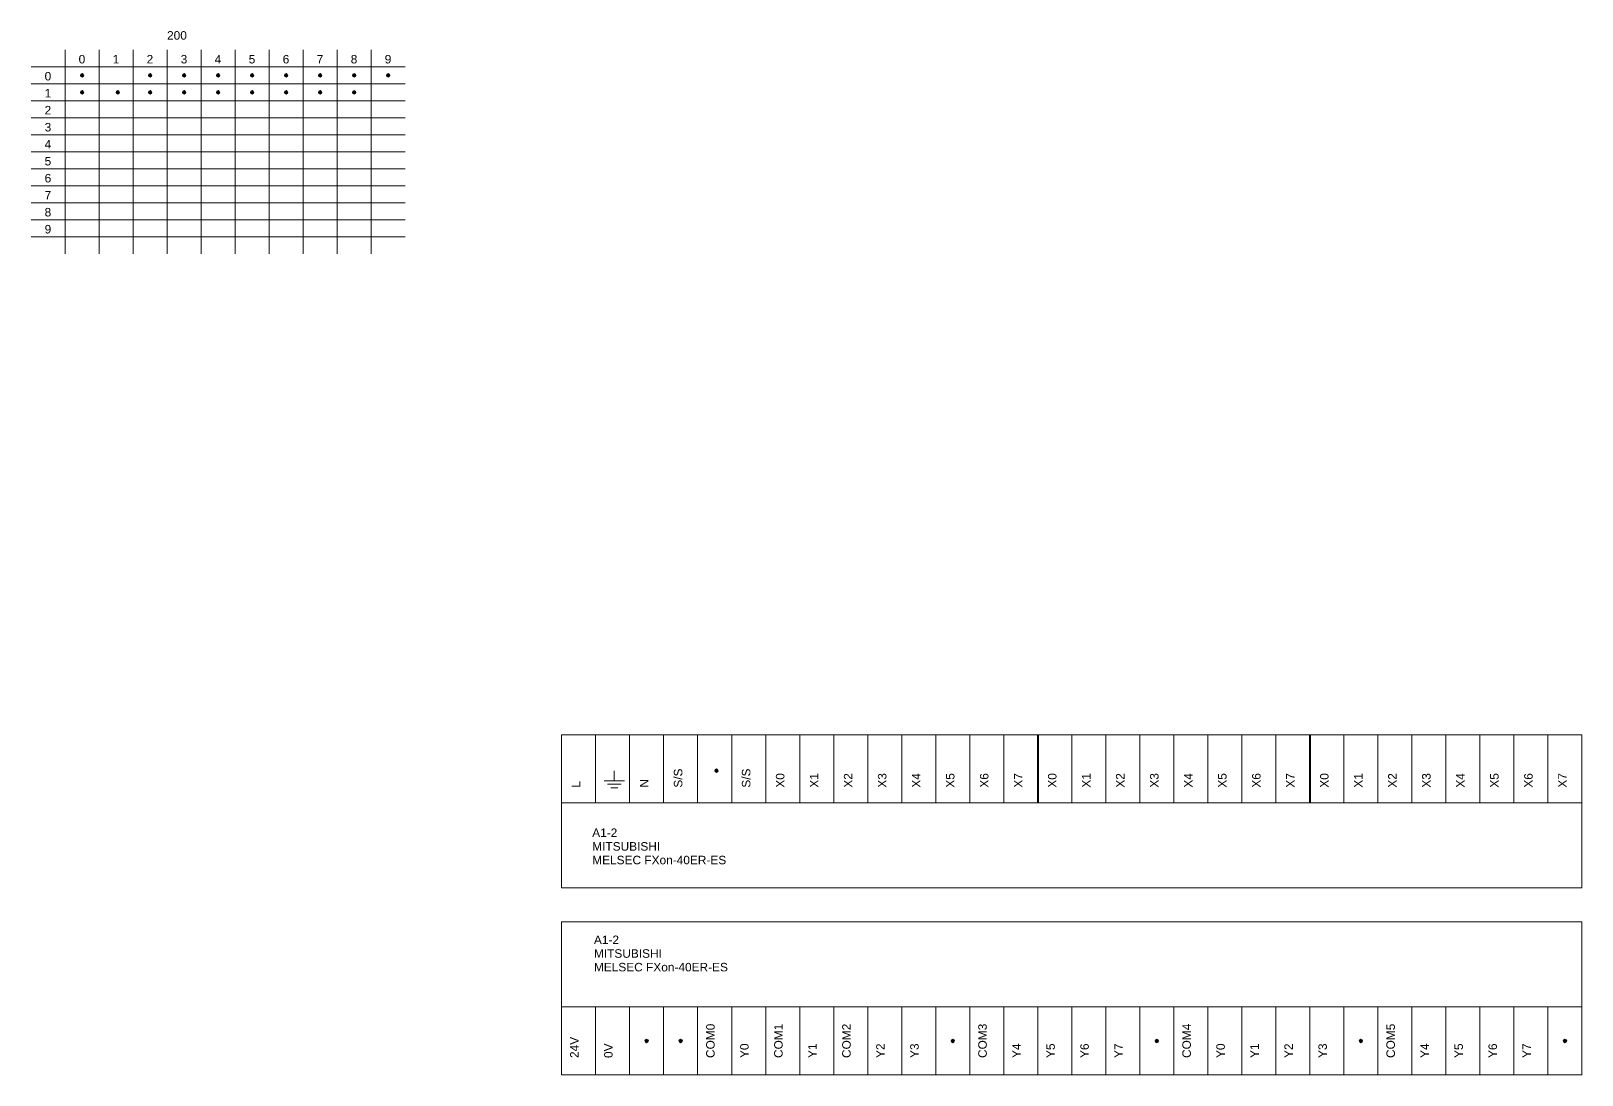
# Model space of a CAD drawing. Header units: millimetres. Extents: x 598 to 4132, y 1883 to 3415.
# Drawn here: x 598 to 1054, y 1883 to 2190 of the extents above; entities that cross this region are included whole.
import ezdxf

# ---------------------------------------------------------------- set-up
doc = ezdxf.new("R2010")
doc.units = ezdxf.units.MM
doc.layers.get('0').update_dxf_attribs({"lineweight": 20})
doc.styles.get("Standard").update_dxf_attribs({"font": 'arial.ttf'})

msp = doc.modelspace()

# ---------------------------------------------------------------- hatches: boundary and pattern name
h = msp.add_hatch(color=256)
h.dxf.hatch_style = 1
h.paths.add_polyline_path([(613.5, 2177, 1), (612.5, 2177, 1)])
h = msp.add_hatch(color=256)
h.dxf.hatch_style = 1
h.paths.add_polyline_path([(633.5, 2177, 1), (632.5, 2177, 1)])
h = msp.add_hatch(color=256)
h.dxf.hatch_style = 1
h.paths.add_polyline_path([(643.5, 2177, 1), (642.5, 2177, 1)])
h = msp.add_hatch(color=256)
h.dxf.hatch_style = 1
h.paths.add_polyline_path([(653.5, 2177, 1), (652.5, 2177, 1)])
h = msp.add_hatch(color=256)
h.dxf.hatch_style = 1
h.paths.add_polyline_path([(663.5, 2177, 1), (662.5, 2177, 1)])
h = msp.add_hatch(color=256)
h.dxf.hatch_style = 1
h.paths.add_polyline_path([(673.5, 2177, 1), (672.5, 2177, 1)])
h = msp.add_hatch(color=256)
h.dxf.hatch_style = 1
h.paths.add_polyline_path([(683.5, 2177, 1), (682.5, 2177, 1)])
h = msp.add_hatch(color=256)
h.dxf.hatch_style = 1
h.paths.add_polyline_path([(693.5, 2177, 1), (692.5, 2177, 1)])
h = msp.add_hatch(color=256)
h.dxf.hatch_style = 1
h.paths.add_polyline_path([(703.5, 2177, 1), (702.5, 2177, 1)])
h = msp.add_hatch(color=256)
h.dxf.hatch_style = 1
h.paths.add_polyline_path([(613.5, 2172, 1), (612.5, 2172, 1)])
h = msp.add_hatch(color=256)
h.dxf.hatch_style = 1
h.paths.add_polyline_path([(624, 2172, 1), (623, 2172, 1)])
h = msp.add_hatch(color=256)
h.dxf.hatch_style = 1
h.paths.add_polyline_path([(633.5, 2172, 1), (632.5, 2172, 1)])
h = msp.add_hatch(color=256)
h.dxf.hatch_style = 1
h.paths.add_polyline_path([(643.5, 2172, 1), (642.5, 2172, 1)])
h = msp.add_hatch(color=256)
h.dxf.hatch_style = 1
h.paths.add_polyline_path([(653.5, 2172, 1), (652.5, 2172, 1)])
h = msp.add_hatch(color=256)
h.dxf.hatch_style = 1
h.paths.add_polyline_path([(663.5, 2172, 1), (662.5, 2172, 1)])
h = msp.add_hatch(color=256)
h.dxf.hatch_style = 1
h.paths.add_polyline_path([(673.5, 2172, 1), (672.5, 2172, 1)])
h = msp.add_hatch(color=256)
h.dxf.hatch_style = 1
h.paths.add_polyline_path([(683.5, 2172, 1), (682.5, 2172, 1)])
h = msp.add_hatch(color=256)
h.dxf.hatch_style = 1
h.paths.add_polyline_path([(693.5, 2172, 1), (692.5, 2172, 1)])
h = msp.add_hatch(color=256)
h.dxf.hatch_style = 1
h.paths.add_polyline_path([(800, 1972.5, 1), (799, 1972.5, 1)])
h = msp.add_hatch(color=256)
h.dxf.hatch_style = 1
h.paths.add_polyline_path([(779.5, 1893, 1), (778.5, 1893, 1)])
h = msp.add_hatch(color=256)
h.dxf.hatch_style = 1
h.paths.add_polyline_path([(789.5, 1893, 1), (788.5, 1893, 1)])
h = msp.add_hatch(color=256)
h.dxf.hatch_style = 1
h.paths.add_polyline_path([(869.5, 1893, 1), (868.5, 1893, 1)])
h = msp.add_hatch(color=256)
h.dxf.hatch_style = 1
h.paths.add_polyline_path([(929.5, 1893, 1), (928.5, 1893, 1)])
h = msp.add_hatch(color=256)
h.dxf.hatch_style = 1
h.paths.add_polyline_path([(989.5, 1893, 1), (988.5, 1893, 1)])
h = msp.add_hatch(color=256)
h.dxf.hatch_style = 1
h.paths.add_polyline_path([(1049.5, 1893, 1), (1048.5, 1893, 1)])

# ---------------------------------------------------------------- linework, layer by layer
for p, q in [((608, 2184.5), (608, 2124.5)), ((618, 2184.5), (618, 2124.5)), ((628, 2184.5), (628, 2124.5)), ((638, 2184.5), (638, 2124.5)), ((648, 2184.5), (648, 2124.5)), ((658, 2184.5), (658, 2124.5)), ((668, 2184.5), (668, 2124.5)), ((678, 2184.5), (678, 2124.5)), ((688, 2184.5), (688, 2124.5)), ((698, 2184.5), (698, 2124.5)), ((598, 2179.5), (708, 2179.5)), ((598, 2174.5), (708, 2174.5)), ((598, 2169.5), (708, 2169.5)), ((598, 2164.5), (708, 2164.5)), ((598, 2159.5), (708, 2159.5)), ((598, 2154.5), (708, 2154.5)), ((598, 2149.5), (708, 2149.5)), ((598, 2144.5), (708, 2144.5)), ((598, 2139.5), (708, 2139.5)), ((598, 2134.5), (708, 2134.5)), ((598, 2129.5), (708, 2129.5)), ((769.5, 1972.5), (769.5, 1969.5)), ((766.5, 1969.5), (772.5, 1969.5)), ((767.5, 1968.5), (771.5, 1968.5)), ((768.5, 1967.5), (770.5, 1967.5))]:
    msp.add_line(p, q)
at = {"lineweight": 40}
for p, q in [((894, 1983), (894, 1963)), ((974, 1983), (974, 1963))]:
    msp.add_line(p, q, dxfattribs=at)
for points in [[(754, 1983), (764, 1983), (764, 1963), (754, 1963)], [(764, 1983), (774, 1983), (774, 1963), (764, 1963)], [(774, 1983), (784, 1983), (784, 1963), (774, 1963)], [(784, 1983), (794, 1983), (794, 1963), (784, 1963)], [(794, 1983), (804, 1983), (804, 1963), (794, 1963)], [(804, 1983), (814, 1983), (814, 1963), (804, 1963)], [(814, 1983), (824, 1983), (824, 1963), (814, 1963)], [(824, 1983), (834, 1983), (834, 1963), (824, 1963)], [(834, 1983), (844, 1983), (844, 1963), (834, 1963)], [(844, 1983), (854, 1983), (854, 1963), (844, 1963)], [(854, 1983), (864, 1983), (864, 1963), (854, 1963)], [(864, 1983), (874, 1983), (874, 1963), (864, 1963)], [(874, 1983), (884, 1983), (884, 1963), (874, 1963)], [(884, 1983), (894, 1983), (894, 1963), (884, 1963)], [(894, 1983), (904, 1983), (904, 1963), (894, 1963)], [(904, 1983), (914, 1983), (914, 1963), (904, 1963)], [(914, 1983), (924, 1983), (924, 1963), (914, 1963)], [(924, 1983), (934, 1983), (934, 1963), (924, 1963)], [(934, 1983), (944, 1983), (944, 1963), (934, 1963)], [(944, 1983), (954, 1983), (954, 1963), (944, 1963)], [(954, 1983), (964, 1983), (964, 1963), (954, 1963)], [(964, 1983), (974, 1983), (974, 1963), (964, 1963)], [(974, 1983), (984, 1983), (984, 1963), (974, 1963)], [(984, 1983), (994, 1983), (994, 1963), (984, 1963)], [(994, 1983), (1004, 1983), (1004, 1963), (994, 1963)], [(1004, 1983), (1014, 1983), (1014, 1963), (1004, 1963)], [(1014, 1983), (1024, 1983), (1024, 1963), (1014, 1963)], [(1024, 1983), (1034, 1983), (1034, 1963), (1024, 1963)], [(1034, 1983), (1044, 1983), (1044, 1963), (1034, 1963)], [(1044, 1983), (1054, 1983), (1054, 1963), (1044, 1963)], [(754, 1963), (1054, 1963), (1054, 1938), (754, 1938)], [(1054, 1903), (754, 1903), (754, 1928), (1054, 1928)], [(764, 1883), (754, 1883), (754, 1903), (764, 1903)], [(774, 1883), (764, 1883), (764, 1903), (774, 1903)], [(784, 1883), (774, 1883), (774, 1903), (784, 1903)], [(794, 1883), (784, 1883), (784, 1903), (794, 1903)], [(804, 1883), (794, 1883), (794, 1903), (804, 1903)], [(814, 1883), (804, 1883), (804, 1903), (814, 1903)], [(824, 1883), (814, 1883), (814, 1903), (824, 1903)], [(834, 1883), (824, 1883), (824, 1903), (834, 1903)], [(844, 1883), (834, 1883), (834, 1903), (844, 1903)], [(854, 1883), (844, 1883), (844, 1903), (854, 1903)], [(864, 1883), (854, 1883), (854, 1903), (864, 1903)], [(874, 1883), (864, 1883), (864, 1903), (874, 1903)], [(884, 1883), (874, 1883), (874, 1903), (884, 1903)], [(894, 1883), (884, 1883), (884, 1903), (894, 1903)], [(904, 1883), (894, 1883), (894, 1903), (904, 1903)], [(914, 1883), (904, 1883), (904, 1903), (914, 1903)], [(924, 1883), (914, 1883), (914, 1903), (924, 1903)], [(934, 1883), (924, 1883), (924, 1903), (934, 1903)], [(944, 1883), (934, 1883), (934, 1903), (944, 1903)], [(954, 1883), (944, 1883), (944, 1903), (954, 1903)], [(964, 1883), (954, 1883), (954, 1903), (964, 1903)], [(974, 1883), (964, 1883), (964, 1903), (974, 1903)], [(984, 1883), (974, 1883), (974, 1903), (984, 1903)], [(994, 1883), (984, 1883), (984, 1903), (994, 1903)], [(1004, 1883), (994, 1883), (994, 1903), (1004, 1903)], [(1014, 1883), (1004, 1883), (1004, 1903), (1014, 1903)], [(1024, 1883), (1014, 1883), (1014, 1903), (1024, 1903)], [(1034, 1883), (1024, 1883), (1024, 1903), (1034, 1903)], [(1044, 1883), (1034, 1883), (1034, 1903), (1044, 1903)], [(1054, 1883), (1044, 1883), (1044, 1903), (1054, 1903)]]:
    msp.add_lwpolyline(points, close=True)
for centre in [(613, 2177), (633, 2177), (643, 2177), (653, 2177), (663, 2177), (673, 2177), (683, 2177), (693, 2177), (703, 2177), (613, 2172), (623.5, 2172), (633, 2172), (643, 2172), (653, 2172), (663, 2172), (673, 2172), (683, 2172), (693, 2172), (799.5, 1972.5), (779, 1893), (789, 1893), (869, 1893), (929, 1893), (989, 1893), (1049, 1893)]:
    msp.add_circle(centre, 0.5)

# ---------------------------------------------------------------- texts
for s, p in [('200', (638, 2187.5)), ('0', (612, 2180.5)), ('1', (622, 2180.5)), ('2', (632, 2180.5)), ('3', (642, 2180.5)), ('4', (652, 2180.5)), ('5', (662, 2180.5)), ('6', (672, 2180.5)), ('7', (682, 2180.5)), ('8', (692, 2180.5)), ('9', (702, 2180.5)), ('0', (602, 2175.5)), ('1', (602, 2170.5)), ('2', (602, 2165.5)), ('3', (602, 2160.5)), ('4', (602, 2155.5)), ('5', (602, 2150.5)), ('6', (602, 2145.5)), ('7', (602, 2140.5)), ('8', (602, 2135.5)), ('9', (602, 2130.5)), ('A1-2', (763, 1953)), ('MITSUBISHI', (763, 1948.98)), ('MELSEC FXon-40ER-ES', (763, 1944.97)), ('A1-2', (763.5, 1921.5)), ('MITSUBISHI', (763.5, 1917.48)), ('MELSEC FXon-40ER-ES', (763.5, 1913.47))]:
    msp.add_text(s, height=2.5).set_placement(p)
for s, p in [('S/S', (789.5, 1967.5)), ('S/S', (809.5, 1967.5)), ('X0', (819.5, 1967.5)), ('X1', (829.5, 1967.5)), ('X2', (839.5, 1967.5)), ('X3', (849.5, 1967.5)), ('X4', (859.5, 1967.5)), ('X5', (869.5, 1967.5)), ('X6', (879.5, 1967.5)), ('X7', (889.5, 1967.5)), ('X0', (899.5, 1967.5)), ('X1', (909.5, 1967.5)), ('X2', (919.5, 1967.5)), ('X3', (929.5, 1967.5)), ('X4', (939.5, 1967.5)), ('X5', (949.5, 1967.5)), ('X6', (959.5, 1967.5)), ('X7', (969.5, 1967.5)), ('X0', (979.5, 1967.5)), ('X1', (989.5, 1967.5)), ('X2', (999.5, 1967.5)), ('X3', (1009.5, 1967.5)), ('X4', (1019.5, 1967.5)), ('X5', (1029.5, 1967.5)), ('X6', (1039.5, 1967.5)), ('X7', (1049.5, 1967.5)), ('L', (759.5, 1967.5)), ('N', (779.5, 1967.5)), ('COM0', (799, 1888)), ('COM1', (819, 1888)), ('COM2', (839, 1888)), ('COM3', (879, 1888)), ('COM4', (939, 1888)), ('COM5', (999, 1888)), ('24V', (759, 1888)), ('0V', (769, 1888)), ('Y0', (809, 1888)), ('Y1', (829, 1888)), ('Y2', (849, 1888)), ('Y3', (859, 1888)), ('Y4', (889, 1888)), ('Y5', (899, 1888)), ('Y6', (909, 1888)), ('Y7', (919, 1888)), ('Y0', (949, 1888)), ('Y1', (959, 1888)), ('Y2', (969, 1888)), ('Y3', (979, 1888)), ('Y4', (1009, 1888)), ('Y5', (1019, 1888)), ('Y6', (1029, 1888)), ('Y7', (1039, 1888))]:
    msp.add_text(s, height=2.5, rotation=90).set_placement(p)

doc.saveas('drawing.dxf')
